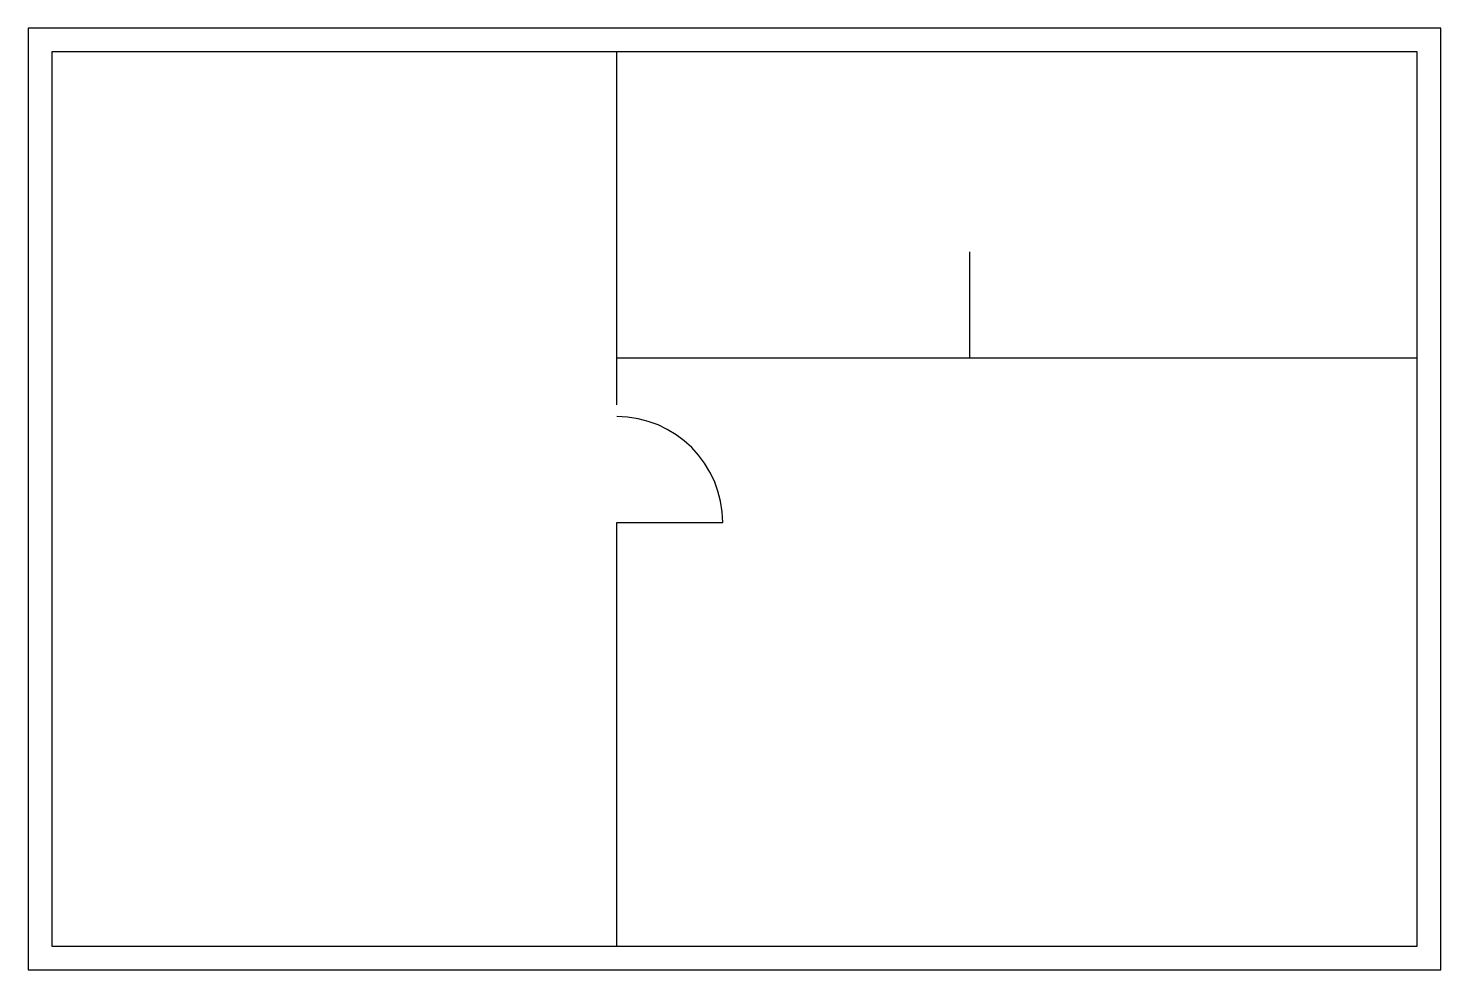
# Model space of a CAD drawing. Extents: x 0 to 12000, y 0 to 8000.
import ezdxf

# ---------------------------------------------------------------- set-up
doc = ezdxf.new("R2010")
doc.units = 0
doc.header["$MEASUREMENT"] = 0
doc.layers.add('DOORS', color=2, linetype='Continuous')
doc.layers.add('WALLS', color=7, linetype='Continuous')

msp = doc.modelspace()

# ---------------------------------------------------------------- linework, layer by layer
at = {"layer": '', "extrusion": (0, 0, -1)}
msp.add_arc((0, 0), 1.158754071461092e-305, 0, 0, dxfattribs=at)
at = {"layer": 'DOORS'}
for p, q in [((8000, 5200), (8000, 6100)), ((5000, 3800), (5900, 3800))]:
    msp.add_line(p, q, dxfattribs=at)
msp.add_arc((5000, 3800), 900, 0, 90, dxfattribs=at)
at = {"layer": 'WALLS'}
for p, q in [((5000, 4800), (5000, 7800)), ((5000, 5200), (11800, 5200)), ((5000, 200), (5000, 3800))]:
    msp.add_line(p, q, dxfattribs=at)
for points in [[(0, 0), (12000, 0), (12000, 8000), (0, 8000)], [(200, 200), (11800, 200), (11800, 7800), (200, 7800)]]:
    msp.add_lwpolyline(points, close=True, dxfattribs=at)

doc.saveas('drawing.dxf')
